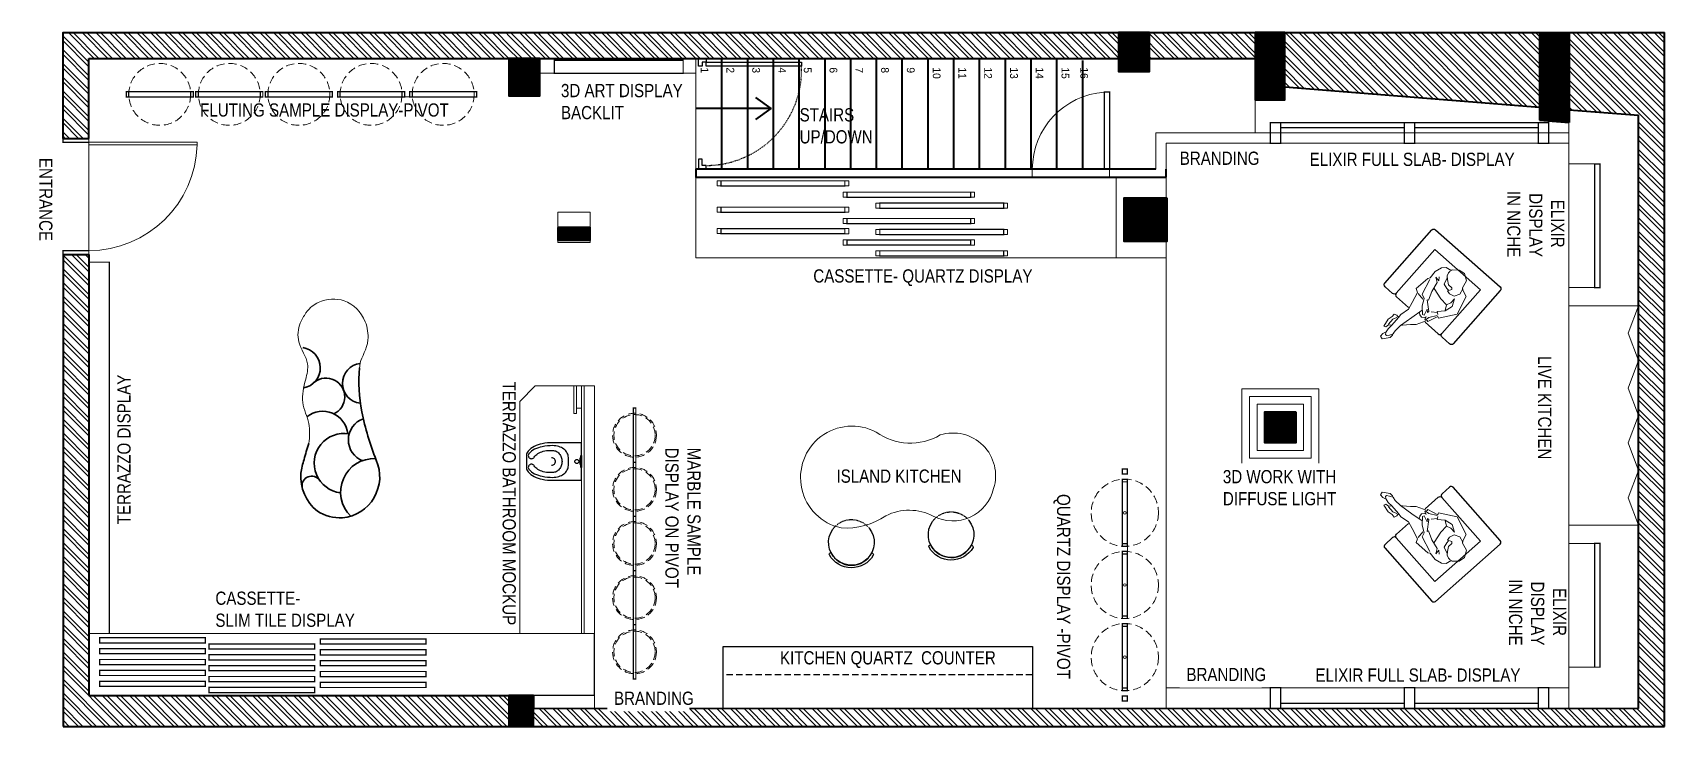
# Model space of a CAD drawing. Header units: inches. Extents: x -109431 to 29005, y -34715 to -1756.
# Drawn here: x -53868 to -53235, y -15799 to -15530 of the extents above; entities that cross this region are included whole.
import ezdxf
from ezdxf.lldxf.tags import DXFTag

# ---------------------------------------------------------------- set-up
doc = ezdxf.new("R2010")
doc.units = ezdxf.units.IN
doc.header["$LTSCALE"] = 0.05
doc.header["$MEASUREMENT"] = 0
doc.linetypes.add('A2-XREF-115_FURN$0$HIDDEN', pattern=[0.375, 0.25, -0.125])
doc.linetypes.add('ACAD_ISO03W100', pattern=[30, 12, -18])
for name, color, linetype, lineweight in [('A-PEOPLE', 12, 'Continuous', 20), ('FURNITURE', 1, 'Continuous', 18), ('hatch', 7, 'Continuous', 25), ('WALL', 7, 'Continuous', 35)]:
    doc.layers.add(name, color=color, linetype=linetype, lineweight=lineweight)
for name, color, linetype in [('Column', 6, 'Continuous'), ('Dim', 4, 'Continuous'), ('Door', 3, 'Continuous'), ('Furniture text & dimension', 7, 'Continuous'), ('T-furniture', 7, 'Continuous'), ('text', 4, 'Continuous')]:
    doc.layers.add(name, color=color, linetype=linetype)
doc.styles.add('4MMOF3-8', font='ARIALN.TTF', dxfattribs={"height": 5.12})
doc.styles.get("Standard").update_dxf_attribs({"font": 'stylu.ttf', "height": 6})
tags = doc.linetypes.add('A2-XREF-115_FURN$0$DASHED', pattern=[0.75, 0.5, -0.25]).pattern_tags.tags
tags[6:7] = [DXFTag(74, 4), DXFTag(75, 0), DXFTag(340, '0'), DXFTag(46, 1.0), DXFTag(50, 0.0), DXFTag(44, 0.0), DXFTag(45, 0.0)]
tags[4:5] = [DXFTag(74, 4), DXFTag(75, 0), DXFTag(340, '0'), DXFTag(46, 1.0), DXFTag(50, 0.0), DXFTag(44, 0.0), DXFTag(45, 0.0)]
doc.dimstyles.new('STANDARD$0', dxfattribs={"dimscale": 0, "dimtxt": 4, "dimasz": 0.5, "dimexe": 0, "dimexo": 0, "dimgap": 0, "dimtad": 0, "dimzin": 0, "dimdsep": 46, "dimlunit": 4, "dimtxsty": 'Standard', "dimblk": 'ARCHTICK', "dimcen": 0.09375, "dimclrd": 256, "dimclre": 8, "dimclrt": 7, "dimadec": 0, "dimazin": 0, "dimtfac": 1, "dimtofl": 0, "dimtmove": 1, "dimatfit": 3, "dimldrblk": 'OBLIQUE', "dimfxl": 0.1875, "dimtolj": 1, "dimtzin": 0, "dimlwd": -1, "dimlwe": -1, "dimarcsym": 0})
pattern_1 = [(315, (-49465.399, 68733.4203), (2.65165043, 2.65165043), []), (315, (-49465.399, 68731.6526), (2.65165043, 2.65165043), [])]
pattern_2 = [(315, (987.26333, -3570.99677), (0.08838834765, 0.08838834765), [])]
pattern_3 = [(315, (-49465.39911, 68733.42033), (0.08838834765, 0.08838834765), [])]

# ---------------------------------------------------------------- blocks, each defined once
blk = doc.blocks.new('_ArchTick')
at = {"color": 0, "const_width": 0.15}
blk.add_lwpolyline([(-0.5, -0.5), (0.5, 0.5)], dxfattribs=at)
blk = doc.blocks.new('A$C26633AF0')
at = {"layer": 'T-furniture', "color": 11}
blk.add_lwpolyline([(0, 10.5, 0.049648), (0.42, 6.25, 0.06346), (1.49, 3.08, 0.103485), (3.38, 0.63, 0.178458), (5.1, 0), (9.9, 0, 0.178458), (11.62, 0.63, 0.103485), (13.51, 3.08, 0.06346), (14.58, 6.25, 0.049648), (15, 10.5), (15, 22), (0, 22)], format="xyb", close=True, dxfattribs=at)
at = {"layer": 'T-furniture', "color": 1, "ltscale": 2}
for points in [[(5.08, 21.72), (5.08, 22), (9.92, 22), (9.92, 21.72)], [(6.09, 21.44), (6.09, 21.71), (8.68, 21.71), (8.68, 21.44)]]:
    blk.add_lwpolyline(points, close=True, dxfattribs=at)
at = {"layer": 'T-furniture', "color": 1}
blk.add_lwpolyline([(10.58, 0.94, 0.103485), (12.37, 3.25, 0.06346), (13.41, 6.33, 0.049648), (13.82, 10.5, 0.075858), (13.45, 12.95, 0.086069), (12.45, 14.9, 0.105985), (10.85, 16.27, 0.126201), (9.13, 16.72), (5.87, 16.72, 0.126201), (4.15, 16.27, 0.105985), (2.55, 14.9, 0.086069), (1.55, 12.95, 0.075858), (1.18, 10.5, 0.049648), (1.59, 6.33, 0.06346), (2.63, 3.25, 0.103485), (4.42, 0.94, 0.097511), (4.88, 0.75, 0.09808), (5.38, 0.75, 0.098895), (5.84, 0.93, 0.099479), (6.19, 1.28, 0.099479), (6.37, 1.73, 0.098895), (6.37, 2.23, 0.09808), (6.18, 2.69, 0.097511), (5.83, 3.04, -0.102445), (4.35, 4.55, -0.077884), (3.41, 6.69, -0.065096), (3.05, 9.46, -0.024284), (3.1, 10.5, -0.115331), (3.42, 11.88, -0.103946), (4.39, 13.11, -0.091071), (5.78, 13.9, -0.083675), (7.5, 14.19, -0.083675), (9.22, 13.9, -0.091071), (10.61, 13.11, -0.103946), (11.58, 11.88, -0.115331), (11.9, 10.5, -0.024284), (11.95, 9.46, -0.065096), (11.59, 6.69, -0.077884), (10.65, 4.55, -0.102445), (9.17, 3.04, 0.097511), (8.82, 2.69, 0.09808), (8.63, 2.23, 0.098895), (8.63, 1.73, 0.099479), (8.81, 1.28, 0.099479), (9.16, 0.93, 0.098895), (9.62, 0.75, 0.09808), (10.12, 0.75, 0.097511)], format="xyb", close=True, dxfattribs=at)
blk.add_lwpolyline([(5.87, 10.04, -0.111064), (5.99, 10.58, -0.102841), (6.35, 11.05, -0.093011), (6.87, 11.35, -0.087082), (7.5, 11.47, -0.087082), (8.13, 11.35, -0.093011), (8.65, 11.05, -0.102841), (9.01, 10.58, -0.111064), (9.13, 10.04, -0.111064)], format="xyb", dxfattribs=at)
blk.add_circle((7.5, 20.12), 0.816, dxfattribs=at)
at = {"layer": 'T-furniture', "color": 1, "ltscale": 2}
blk.add_arc((7.39, 24.57), 3.39, 247.52123, 292.47877, dxfattribs=at)
blk = doc.blocks.new('A$7E7C19E2B201E1')
at = {"color": 11}
blk.add_lwpolyline([(-219, -370, 0.428876), (-236, -397, 0.57735), (245, -381, 0.536088), (227, -355, -0.615882)], format="xyb", close=True, dxfattribs=at)
at = {"color": 6}
blk.add_arc((0, -250), 250, 142.6792, 37.3208, dxfattribs=at)
at = {"color": 1, "linetype": 'ACAD_ISO03W100', "ltscale": 3}
blk.add_arc((0, -250), 250, 37.3028, 142.6972, dxfattribs=at)
blk = doc.blocks.new('A$C9f012d1b')
at = {"layer": 'A-PEOPLE', "color": 1, "lineweight": 0}
blk.add_lwpolyline([(736, 178), (755, 204), (786, 212), (795, 233), (715, 244), (669, 233), (639, 235), (631, 208), (637, 180), (597, 183), (509, 162), (437, 176), (326, 204), (305, 239), (156, 220), (137, 204), (59, 210), (-10, 187), (-44, 153), (-53, 99), (-65, 96), (-111, 42), (-120, -21), (-78, -82), (0, -99), (15, -116), (40, -183), (227, -232), (378, -120), (370, -103), (473, -63), (471, -51), (572, 4), (610, 46), (667, 101), (683, 113), (755, 119), (784, 115), (805, 109), (837, 111), (900, 159), (892, 191), (858, 191), (822, 178), (786, 183)], close=True, dxfattribs=at)
for points in [[(69, 145), (101, 122), (95, 168), (126, 122), (225, 105), (313, 71), (318, 86), (395, -5), (408, -2), (387, 23), (452, 6), (458, 23), (395, 80), (326, 115), (309, 157), (151, 197)], [(330, 193), (343, 120)], [(637, 180), (736, 178)], [(646, 193), (686, 210), (749, 210)], [(829, 174), (847, 164), (847, 151), (824, 132), (784, 111)], [(4, -108), (65, -120), (116, -91), (128, -40), (118, -7), (80, -30), (67, -19), (67, 25), (36, 65), (11, 94), (-19, 103), (-44, 101)], [(25, 82), (90, 61), (105, 14), (107, -11)], [(189, 107), (221, -11), (229, -91), (185, -110), (132, -110), (204, -145), (282, -122), (339, -68), (355, -91)], [(465, 56), (477, 40), (484, 12), (467, -9), (450, -21), (477, -26), (482, -34), (437, -45), (368, -91)], [(427, 54), (547, 82), (683, 113)], [(229, -91), (280, -118)], [(345, -74), (381, -23)]]:
    blk.add_lwpolyline(points, dxfattribs=at)

msp = doc.modelspace()

# ---------------------------------------------------------------- hatches: boundary and pattern name
at = {"layer": 'Column', "ltscale": 0.25}
h = msp.add_hatch(dxfattribs=at)
h.set_pattern_fill('ANSI31', color=1, angle=270)
h.set_pattern_definition(pattern_3)
h.paths.add_polyline_path([(-53434.45158, -15544.87992), (-53434.45158, -15529.87992), (-53446.45158, -15529.87992), (-53446.45158, -15544.87992)])
h = msp.add_hatch(dxfattribs=at)
h.set_pattern_fill('ANSI31', color=1, angle=270)
h.set_pattern_definition(pattern_3)
h.paths.add_polyline_path([(-53381.95158, -15555.87992), (-53381.95158, -15529.87992), (-53393.45158, -15529.87992), (-53393.45158, -15555.87992)])
h = msp.add_hatch(dxfattribs=at)
h.set_pattern_fill('ANSI31', color=1, angle=270)
h.set_pattern_definition(pattern_3)
h.paths.add_polyline_path([(-53271.65529, -15564.76595), (-53271.65529, -15529.87992), (-53283.15529, -15529.87992), (-53283.15529, -15563.83945)])
h = msp.add_hatch(dxfattribs=at)
h.set_pattern_fill('ANSI31', color=1, angle=270)
h.set_pattern_definition(pattern_2)
h.paths.add_polyline_path([(-53670.95158, -15554.37992), (-53670.95158, -15539.87992), (-53682.95158, -15539.87992), (-53682.95158, -15554.37992)])
h = msp.add_hatch(dxfattribs=at)
h.set_pattern_fill('ANSI31', color=1, angle=270)
h.set_pattern_definition(pattern_2)
h.paths.add_polyline_path([(-53430.45161, -15610.87992), (-53430.45158, -15603.87992), (-53444.20158, -15603.87992), (-53444.20158, -15610.87992)])
h.paths.add_polyline_path([(-53427.70158, -15610.87992), (-53427.70158, -15603.87992), (-53430.45158, -15603.87992), (-53430.45161, -15610.87992)])
h.paths.add_polyline_path([(-53430.45158, -15603.87992), (-53427.70158, -15603.87992), (-53427.70158, -15593.87992), (-53444.20158, -15593.87992), (-53444.20158, -15603.87992)])
h = msp.add_hatch(dxfattribs=at)
h.set_pattern_fill('ANSI31', color=1, angle=270)
h.set_pattern_definition(pattern_2)
h.paths.add_polyline_path([(-53651.45158, -15610.37992), (-53651.45158, -15605.37992), (-53663.95158, -15605.37992), (-53663.95158, -15610.37992)])
h = msp.add_hatch(dxfattribs=at)
h.set_pattern_fill('ANSI31', color=1, angle=270)
h.set_pattern_definition(pattern_2)
h.paths.add_polyline_path([(-53381.95481, -15688.94121), (-53381.95481, -15676.94121), (-53389.65529, -15676.94121), (-53389.65529, -15688.94121)])
h.paths.add_polyline_path([(-53377.65529, -15688.94121), (-53377.65529, -15677.94121), (-53381.95481, -15677.94121), (-53381.95481, -15688.94121)])
h.paths.add_polyline_path([(-53377.65529, -15677.94121), (-53377.65529, -15676.94121), (-53381.95481, -15676.94121), (-53381.95481, -15677.94121)])
h = msp.add_hatch(dxfattribs=at)
h.set_pattern_fill('ANSI31', color=1, angle=270)
h.set_pattern_definition(pattern_2)
h.paths.add_polyline_path([(-53673.45201, -15798.87992), (-53673.45201, -15786.87992), (-53682.98553, -15786.87992), (-53682.98553, -15798.87992)])
at = {"layer": 'hatch', "ltscale": 0.25}
h = msp.add_hatch(dxfattribs=at)
h.set_pattern_fill('ANSI32', color=8, scale=10, angle=270)
h.set_pattern_definition(pattern_1)
h.paths.add_polyline_path([(-53682.95158, -15539.87992), (-53682.95158, -15529.87992), (-53855.95158, -15529.87992), (-53855.95158, -15570.87992), (-53845.95158, -15570.87992), (-53845.95158, -15539.87992)])
h = msp.add_hatch(dxfattribs=at)
h.set_pattern_fill('ANSI32', color=8, scale=10, angle=270)
h.set_pattern_definition(pattern_1)
h.paths.add_polyline_path([(-53670.95158, -15539.87992), (-53670.95158, -15529.87992), (-53682.95158, -15529.87992), (-53682.95158, -15539.87992)])
h = msp.add_hatch(dxfattribs=at)
h.set_pattern_fill('ANSI32', color=8, scale=10, angle=270)
h.set_pattern_definition(pattern_1)
h.paths.add_polyline_path([(-53244.65529, -15561.94121), (-53244.65529, -15791.94121), (-53673.45201, -15791.87992), (-53673.45201, -15798.87992), (-53234.65529, -15798.87992), (-53234.65529, -15529.87992), (-53417.43282, -15529.87992), (-53417.43282, -15539.87992), (-53393.45158, -15539.87992), (-53381.95158, -15539.87992), (-53381.95158, -15550.87992), (-53283.15529, -15558.83945), (-53271.65529, -15559.76595)])
h.paths.add_polyline_path([(-53272.06973, -15558.73526), (-53272.06973, -15565.82666), (-53263.82689, -15565.82666), (-53263.82689, -15558.73526)], flags=24)
h = msp.add_hatch(dxfattribs=at)
h.set_pattern_fill('ANSI32', color=8, scale=10, angle=270)
h.set_pattern_definition(pattern_1)
h.paths.add_polyline_path([(-53474.74152, -15539.87992), (-53474.74152, -15529.87992), (-53610.45158, -15529.87992), (-53651.95158, -15529.87992), (-53670.95158, -15529.87992), (-53670.95158, -15539.87992), (-53651.95158, -15539.87992), (-53610.45158, -15539.87992)])
h = msp.add_hatch(dxfattribs=at)
h.set_pattern_fill('ANSI32', color=8, scale=10, angle=270)
h.set_pattern_definition(pattern_1)
h.paths.add_polyline_path([(-53434.45158, -15544.87992), (-53434.45158, -15539.87992), (-53417.43282, -15539.87992), (-53417.43282, -15529.87992), (-53474.74152, -15529.87992), (-53474.74152, -15539.87992), (-53460.45158, -15539.87992), (-53446.45158, -15539.87992), (-53446.45158, -15544.87992)])
h = msp.add_hatch(dxfattribs=at)
h.set_pattern_fill('ANSI32', color=8, scale=10, angle=270)
h.set_pattern_definition(pattern_1)
h.paths.add_polyline_path([(-53682.98553, -15798.87992), (-53682.98553, -15786.87992), (-53845.95158, -15786.87992), (-53845.95158, -15615.87992), (-53855.95158, -15615.87992), (-53855.95158, -15798.87992)])

# ---------------------------------------------------------------- linework, layer by layer
at = {"color": 11}
for points in [[(-53298.30547, -15629.88273), (-53316.58078, -15650.51066, -0.414213562), (-53317.97018, -15650.59469), (-53320.91703, -15647.98393, -0.414213562), (-53321.00105, -15646.59453), (-53305.98919, -15629.65015), (-53323.68485, -15613.97269), (-53338.69671, -15630.91706, -0.414213562), (-53340.08611, -15631.00109), (-53343.03296, -15628.39033, -0.414213562), (-53343.11698, -15627.00093), (-53324.84167, -15606.37299, -0.414213562), (-53323.45227, -15606.28897), (-53298.38949, -15628.49333, -0.414213562)], [(-53298.30547, -15726.81789), (-53316.58078, -15706.18996, 0.414213562), (-53317.97018, -15706.10594), (-53320.91703, -15708.7167, 0.414213562), (-53321.00105, -15710.1061), (-53305.98919, -15727.05047), (-53323.68485, -15742.72793), (-53338.69671, -15725.78356, 0.414213562), (-53340.08611, -15725.69954), (-53343.03296, -15728.3103, 0.414213562), (-53343.11698, -15729.6997), (-53324.84167, -15750.32763, 0.414213562), (-53323.45227, -15750.41165), (-53298.38949, -15728.20729, 0.414213562)]]:
    msp.add_lwpolyline(points, format="xyb", close=True, dxfattribs=at)
at = {"color": 6}
for points in [[(-53327.4459, -15642.19968), (-53322.39045, -15646.67855, 0.414213562), (-53321.00105, -15646.59453), (-53305.98919, -15629.65015), (-53323.67027, -15613.9856), (-53338.68214, -15630.92997, 0.414213562), (-53338.59811, -15632.31938), (-53333.9205, -15636.46351)], [(-53327.4459, -15714.50094), (-53322.39045, -15710.02208, -0.414213562), (-53321.00105, -15710.1061), (-53305.98919, -15727.05047), (-53323.67027, -15742.71502), (-53338.68214, -15725.77065, -0.414213562), (-53338.59811, -15724.38125), (-53333.9205, -15720.23712)]]:
    msp.add_lwpolyline(points, format="xyb", dxfattribs=at)
at = {"color": 244, "lineweight": 30, "ltscale": 50, "true_color": 0x991b1e}
for centre, radius, start, end in [((-53764.09636, -15659.8711), 7.9465, 280.90039772, 81.90428503), ((-53739.83987, -15665.90262), 7.74125, 95.76788184, 264.32778076), ((-53682.8342, -15665.20769), 58.35224, 174.7125367, 191.52986751), ((-53753.91072, -15671.10564), 7.25568, 294.50387223, 127.97352409), ((-53755.24029, -15686.59937), 9.89371, 6.92579636, 128.02881407), ((-53736.56741, -15687.79947), 8.69852, 109.24907711, 249.62967375), ((-53636.88787, -15656.50371), 105.11319, 191.17263727, 201.85793881), ((-53746.97333, -15696.84104), 11.53989, 79.90649738, 263.5789485), ((-53692.02567, -15713.30523), 72.66532, 160.57748444, 165.74235117), ((-53746.87482, -15702.15454), 16.8509, 175.09195414, 231.91624339), ((-53734.31458, -15704.62488), 29.60893, 161.86525537, 172.40765028), ((-53735.24133, -15708.05048), 13.02511, 87.54446928, 225.66581787), ((-53749.06636, -15702.09603), 15.98454, 275.45789924, 23.82938787), ((-53759.49112, -15705.59097), 3.73294, 35.29785122, 188.70555626), ((-53748.41324, -15701.71982), 16.31136, 237.11874732, 273.04774605)]:
    msp.add_arc(centre, radius, start, end, dxfattribs=at)
at = {"layer": 'Door', "ltscale": 0.25}
for points in [[(-53609.44309, -15542.87992), (-53609.44309, -15539.87992), (-53606.44309, -15539.87992), (-53606.44309, -15541.37992), (-53607.94309, -15541.37992), (-53607.94309, -15542.87992)], [(-53569.44309, -15541.37992), (-53569.44309, -15542.87992), (-53606.44309, -15542.87992), (-53606.44309, -15541.37992)], [(-53609.44309, -15578.87992), (-53609.44309, -15582.87992), (-53606.44309, -15582.87992), (-53606.44309, -15581.37992), (-53607.94309, -15581.37992), (-53607.94309, -15578.87992)]]:
    msp.add_lwpolyline(points, close=True, dxfattribs=at)
at = {"layer": 'Door', "linetype": 'ACAD_ISO03W100', "ltscale": 0.25}
msp.add_arc((-53606.50231, -15544.27246), 37.10751, 270.09143649, 2.92343502, dxfattribs=at)
at = {"layer": 'FURNITURE', "ltscale": 50}
for p, q in [((-53845.95158, -15539.87992), (-53682.95158, -15539.87992)), ((-53610.39513, -15617.21219), (-53610.45158, -15539.87992)), ((-53721.45158, -15554.80977), (-53723.45158, -15554.80977)), ((-53393.45158, -15555.87992), (-53393.45158, -15568.76589)), ((-53271.68847, -15791.93734), (-53271.68847, -15564.76328)), ((-53845.95158, -15572.37992), (-53803.95158, -15572.37992)), ((-53845.95158, -15572.37992), (-53845.95158, -15614.37992)), ((-53803.95158, -15573.37992), (-53845.95158, -15573.37992)), ((-53803.95158, -15572.37992), (-53803.95158, -15573.37992)), ((-53395.37309, -15568.76589), (-53432.01633, -15568.76589)), ((-53432.01633, -15568.76589), (-53432.01633, -15582.87992)), ((-53395.37309, -15572.76589), (-53428.01633, -15572.76589)), ((-53428.01633, -15572.76589), (-53428.01633, -15586.21219)), ((-53271.68847, -15568.76589), (-53395.37309, -15568.76589)), ((-53271.68847, -15572.76589), (-53395.37309, -15572.76589)), ((-53279.51455, -15572.76589), (-53271.68847, -15572.76589)), ((-53479.88868, -15582.87992), (-53479.88868, -15585.87992)), ((-53449.88868, -15582.87992), (-53449.88868, -15585.87992)), ((-53447.39513, -15586.21219), (-53428.01633, -15586.21219)), ((-53259.67288, -15580.76418), (-53271.68847, -15580.76589)), ((-53259.67288, -15628.76418), (-53259.67288, -15580.76418)), ((-53447.39513, -15617.21219), (-53428.01633, -15617.21219)), ((-53259.67288, -15628.76418), (-53271.68161, -15628.76589)), ((-53271.67288, -15635.80896), (-53244.65629, -15635.80896)), ((-53244.65629, -15635.80896), (-53248.65617, -15646.4426)), ((-53244.65629, -15635.80896), (-53244.65529, -15720.87773)), ((-53244.65629, -15657.07624), (-53248.65617, -15646.4426)), ((-53244.65629, -15657.07624), (-53248.65617, -15667.70989)), ((-53678.77391, -15672.87992), (-53672.77391, -15666.87992)), ((-53653.77391, -15666.87992), (-53672.77391, -15666.87992)), ((-53657.77391, -15677.53992), (-53657.77391, -15666.87992)), ((-53656.77391, -15666.87992), (-53656.77391, -15677.53992)), ((-53654.77391, -15666.87992), (-53654.77391, -15762.87992)), ((-53649.77391, -15666.87992), (-53653.77391, -15666.87992)), ((-53653.77391, -15666.87992), (-53653.77391, -15678.51755)), ((-53649.77391, -15762.87992), (-53649.77391, -15666.87992)), ((-53244.65629, -15678.34353), (-53248.65617, -15667.70989)), ((-53678.77391, -15672.87992), (-53678.77391, -15751.2423)), ((-53678.77391, -15672.87992), (-53678.77391, -15762.87992)), ((-53656.77391, -15675.53992), (-53654.77391, -15675.53992)), ((-53657.77391, -15677.53992), (-53656.77391, -15677.53992)), ((-53654.77391, -15676.17615), (-53654.77391, -15716.17615)), ((-53244.65579, -15678.34334), (-53248.65566, -15688.97699)), ((-53244.65579, -15699.61063), (-53248.65566, -15688.97699)), ((-53244.65579, -15699.61063), (-53248.65566, -15710.24427)), ((-53244.65579, -15720.87792), (-53248.65566, -15710.24427)), ((-53271.67188, -15720.87773), (-53244.65529, -15720.87773)), ((-53271.67188, -15720.87773), (-53259.67188, -15720.87773)), ((-53442.99066, -15729.05869), (-53442.99066, -15731.05869)), ((-53259.67188, -15727.92251), (-53271.6806, -15727.92079)), ((-53259.67188, -15727.92251), (-53259.67188, -15775.92251)), ((-53684.39099, -15762.87992), (-53649.77391, -15762.87992)), ((-53259.67188, -15775.92251), (-53271.68746, -15775.92079)), ((-53649.77391, -15779.15377), (-53649.77573, -15791.88331)), ((-53271.68847, -15783.92079), (-53428.01633, -15783.92079)), ((-53279.51526, -15783.92079), (-53271.68847, -15783.92079)), ((-53259.67188, -15791.93906), (-53259.67188, -15791.94121))]:
    msp.add_line(p, q, dxfattribs=at)
at = {"layer": 'FURNITURE', "linetype": 'A2-XREF-115_FURN$0$DASHED', "ltscale": 250}
msp.add_line((-53428.01633, -15586.21219), (-53428.01633, -15791.915), dxfattribs=at)
at = {"layer": 'FURNITURE', "ltscale": 50}
for points in [[(-53610.45158, -15539.87992), (-53670.95158, -15539.87992), (-53670.95158, -15545.52898), (-53610.45158, -15545.52898)], [(-53610.39513, -15586.21219), (-53447.39513, -15586.21219), (-53447.39513, -15617.21219), (-53610.39513, -15617.21219)], [(-53600.62845, -15589.33558), (-53602.12845, -15589.33558), (-53602.12845, -15587.33558), (-53600.62845, -15587.33558)], [(-53551.83401, -15593.72775), (-53553.33401, -15593.72775), (-53553.33401, -15591.72775), (-53551.83401, -15591.72775)], [(-53552.62845, -15589.33558), (-53551.12845, -15589.33558), (-53551.12845, -15587.33558), (-53552.62845, -15587.33558)], [(-53503.83401, -15593.72775), (-53502.33401, -15593.72775), (-53502.33401, -15591.72775), (-53503.83401, -15591.72775)], [(-53663.95158, -15599.46379), (-53651.45158, -15599.46379), (-53651.45158, -15611.29606), (-53663.95158, -15611.29606)], [(-53600.62845, -15599.54815), (-53602.12845, -15599.54815), (-53602.12845, -15597.54815), (-53600.62845, -15597.54815)], [(-53552.62845, -15599.54815), (-53551.12845, -15599.54815), (-53551.12845, -15597.54815), (-53552.62845, -15597.54815)], [(-53539.04233, -15597.96841), (-53540.54233, -15597.96841), (-53540.54233, -15595.96841), (-53539.04233, -15595.96841)], [(-53491.04233, -15597.96841), (-53489.54233, -15597.96841), (-53489.54233, -15595.96841), (-53491.04233, -15595.96841)], [(-53600.62845, -15607.76073), (-53602.12845, -15607.76073), (-53602.12845, -15605.76073), (-53600.62845, -15605.76073)], [(-53551.83401, -15603.94032), (-53553.33401, -15603.94032), (-53553.33401, -15601.94032), (-53551.83401, -15601.94032)], [(-53552.62845, -15607.85372), (-53551.12845, -15607.85372), (-53551.12845, -15605.85372), (-53552.62845, -15605.85372)], [(-53503.83401, -15603.94032), (-53502.33401, -15603.94032), (-53502.33401, -15601.94032), (-53503.83401, -15601.94032)], [(-53551.83401, -15612.24589), (-53553.33401, -15612.24589), (-53553.33401, -15610.24589), (-53551.83401, -15610.24589)], [(-53539.04233, -15608.18099), (-53540.54233, -15608.18099), (-53540.54233, -15606.18099), (-53539.04233, -15606.18099)], [(-53503.83401, -15612.24589), (-53502.33401, -15612.24589), (-53502.33401, -15610.24589), (-53503.83401, -15610.24589)], [(-53491.04233, -15608.18099), (-53489.54233, -15608.18099), (-53489.54233, -15606.18099), (-53491.04233, -15606.18099)], [(-53539.04233, -15616.48655), (-53540.54233, -15616.48655), (-53540.54233, -15614.48655), (-53539.04233, -15614.48655)], [(-53491.04233, -15616.48655), (-53489.54233, -15616.48655), (-53489.54233, -15614.48655), (-53491.04233, -15614.48655)], [(-53398.65529, -15667.94121), (-53368.65529, -15667.94121), (-53368.65529, -15697.94121), (-53398.65529, -15697.94121)], [(-53395.65529, -15670.94121), (-53371.65529, -15670.94121), (-53371.65529, -15694.94121), (-53395.65529, -15694.94121)], [(-53392.65529, -15673.94121), (-53374.65529, -15673.94121), (-53374.65529, -15691.94121), (-53392.65529, -15691.94121)], [(-53389.65529, -15676.94121), (-53377.65529, -15676.94121), (-53377.65529, -15688.94121), (-53389.65529, -15688.94121)]]:
    msp.add_lwpolyline(points, close=True, dxfattribs=at)
at = {"layer": 'FURNITURE', "ltscale": 50, "const_width": 0.5}
for points in [[(-53615.35039, -15545.62181), (-53615.35039, -15540.62181), (-53665.35039, -15540.62181), (-53665.35039, -15545.62181), (-53615.35039, -15545.62181)], [(-53830.44127, -15554.80977), (-53831.44127, -15554.80977), (-53831.44127, -15552.80977), (-53830.44127, -15552.80977), (-53830.44127, -15554.80977)], [(-53806.44127, -15554.80977), (-53805.44127, -15554.80977), (-53805.44127, -15552.80977), (-53806.44127, -15552.80977), (-53806.44127, -15554.80977)], [(-53803.44643, -15554.80977), (-53804.44643, -15554.80977), (-53804.44643, -15552.80977), (-53803.44643, -15552.80977), (-53803.44643, -15554.80977)], [(-53779.44643, -15554.80977), (-53778.44643, -15554.80977), (-53778.44643, -15552.80977), (-53779.44643, -15552.80977), (-53779.44643, -15554.80977)], [(-53776.45158, -15554.80977), (-53777.45158, -15554.80977), (-53777.45158, -15552.80977), (-53776.45158, -15552.80977), (-53776.45158, -15554.80977)], [(-53752.45158, -15554.80977), (-53751.45158, -15554.80977), (-53751.45158, -15552.80977), (-53752.45158, -15552.80977), (-53752.45158, -15554.80977)], [(-53748.45158, -15554.80977), (-53749.45158, -15554.80977), (-53749.45158, -15552.80977), (-53748.45158, -15552.80977), (-53748.45158, -15554.80977)], [(-53724.45158, -15554.80977), (-53723.45158, -15554.80977), (-53723.45158, -15552.80977), (-53724.45158, -15552.80977), (-53724.45158, -15554.80977)], [(-53720.45158, -15554.80977), (-53721.45158, -15554.80977), (-53721.45158, -15552.80977), (-53720.45158, -15552.80977), (-53720.45158, -15554.80977)], [(-53696.45158, -15554.80977), (-53695.45158, -15554.80977), (-53695.45158, -15552.80977), (-53696.45158, -15552.80977), (-53696.45158, -15554.80977)], [(-53449.88868, -15582.87992), (-53449.88868, -15552.87992), (-53451.88868, -15552.87992), (-53451.88868, -15582.87992)], [(-53383.51455, -15564.76589), (-53387.51455, -15564.76589), (-53387.51455, -15572.76589), (-53383.51455, -15572.76589), (-53383.51455, -15564.76589)], [(-53335.51455, -15564.76589), (-53383.51455, -15564.76589), (-53383.51455, -15566.76589), (-53335.51455, -15566.76589), (-53335.51455, -15564.76589)], [(-53331.51455, -15564.76589), (-53335.51455, -15564.76589), (-53335.51455, -15572.76589), (-53331.51455, -15572.76589), (-53331.51455, -15564.76589)], [(-53335.51455, -15564.76589), (-53331.51455, -15564.76589), (-53331.51455, -15572.76589), (-53335.51455, -15572.76589), (-53335.51455, -15564.76589)], [(-53283.51455, -15564.76589), (-53331.51455, -15564.76589), (-53331.51455, -15566.76589), (-53283.51455, -15566.76589), (-53283.51455, -15564.76589)], [(-53283.51455, -15564.76589), (-53279.51455, -15564.76589), (-53279.51455, -15572.76589), (-53283.51455, -15572.76589), (-53283.51455, -15564.76589)], [(-53845.95158, -15572.37992), (-53855.95158, -15572.37992), (-53855.95158, -15570.87992), (-53845.95158, -15570.87992), (-53845.95158, -15572.37992)], [(-53259.67288, -15580.76418), (-53259.67288, -15628.76418), (-53261.67288, -15628.76418), (-53261.67288, -15580.76418), (-53259.67288, -15580.76418)], [(-53552.62845, -15589.33558), (-53552.62845, -15587.33558), (-53600.62845, -15587.33558), (-53600.62845, -15589.33558), (-53552.62845, -15589.33558)], [(-53503.83401, -15593.72775), (-53503.83401, -15591.72775), (-53551.83401, -15591.72775), (-53551.83401, -15593.72775), (-53503.83401, -15593.72775)], [(-53552.62845, -15599.54815), (-53552.62845, -15597.54815), (-53600.62845, -15597.54815), (-53600.62845, -15599.54815), (-53552.62845, -15599.54815)], [(-53491.04233, -15597.96841), (-53491.04233, -15595.96841), (-53539.04233, -15595.96841), (-53539.04233, -15597.96841), (-53491.04233, -15597.96841)], [(-53552.62845, -15607.85372), (-53552.62845, -15605.85372), (-53600.62845, -15605.85372), (-53600.62845, -15607.85372), (-53552.62845, -15607.85372)], [(-53503.83401, -15603.94032), (-53503.83401, -15601.94032), (-53551.83401, -15601.94032), (-53551.83401, -15603.94032), (-53503.83401, -15603.94032)], [(-53491.04233, -15608.18099), (-53491.04233, -15606.18099), (-53539.04233, -15606.18099), (-53539.04233, -15608.18099), (-53491.04233, -15608.18099)], [(-53503.83401, -15612.24589), (-53503.83401, -15610.24589), (-53551.83401, -15610.24589), (-53551.83401, -15612.24589), (-53503.83401, -15612.24589)], [(-53845.95158, -15615.87992), (-53855.95158, -15615.87992), (-53855.95158, -15614.37992), (-53845.95158, -15614.37992), (-53845.95158, -15615.87992)], [(-53491.04233, -15616.48655), (-53491.04233, -15614.48655), (-53539.04233, -15614.48655), (-53539.04233, -15616.48655), (-53491.04233, -15616.48655)], [(-53837.95158, -15762.87992), (-53845.95158, -15762.87992), (-53845.95158, -15618.87992), (-53837.95158, -15618.87992), (-53837.95158, -15762.87992)], [(-53442.99066, -15699.05869), (-53442.99066, -15701.05869), (-53444.99066, -15701.05869), (-53444.99066, -15699.05869), (-53442.99066, -15699.05869)], [(-53442.99066, -15704.05869), (-53442.99066, -15703.05869), (-53444.99066, -15703.05869), (-53444.99066, -15704.05869), (-53442.99066, -15704.05869)], [(-53442.99066, -15728.05869), (-53442.99066, -15729.05869), (-53444.99066, -15729.05869), (-53444.99066, -15728.05869), (-53442.99066, -15728.05869)], [(-53442.99066, -15732.05869), (-53442.99066, -15731.05869), (-53444.99066, -15731.05869), (-53444.99066, -15732.05869), (-53442.99066, -15732.05869)], [(-53259.67188, -15775.92251), (-53259.67188, -15727.92251), (-53261.67188, -15727.92251), (-53261.67188, -15775.92251), (-53259.67188, -15775.92251)], [(-53442.99066, -15756.05869), (-53442.99066, -15757.05869), (-53444.99066, -15757.05869), (-53444.99066, -15756.05869), (-53442.99066, -15756.05869)], [(-53442.99066, -15760.05869), (-53442.99066, -15759.05869), (-53444.99066, -15759.05869), (-53444.99066, -15760.05869), (-53442.99066, -15760.05869)], [(-53841.73064, -15764.52433), (-53841.73064, -15766.52433), (-53800.73064, -15766.52433), (-53800.73064, -15764.52433), (-53841.73064, -15764.52433)], [(-53841.73064, -15768.73772), (-53841.73064, -15770.73772), (-53800.73064, -15770.73772), (-53800.73064, -15768.73772), (-53841.73064, -15768.73772)], [(-53799.36298, -15766.91477), (-53799.36298, -15768.91477), (-53758.36298, -15768.91477), (-53758.36298, -15766.91477), (-53799.36298, -15766.91477)], [(-53756.17132, -15764.9692), (-53756.17132, -15766.9692), (-53715.17132, -15766.9692), (-53715.17132, -15764.9692), (-53756.17132, -15764.9692)], [(-53756.17132, -15769.1826), (-53756.17132, -15771.1826), (-53715.17132, -15771.1826), (-53715.17132, -15769.1826), (-53756.17132, -15769.1826)], [(-53841.73064, -15772.95112), (-53841.73064, -15774.95112), (-53800.73064, -15774.95112), (-53800.73064, -15772.95112), (-53841.73064, -15772.95112)], [(-53799.36298, -15771.12817), (-53799.36298, -15773.12817), (-53758.36298, -15773.12817), (-53758.36298, -15771.12817), (-53799.36298, -15771.12817)], [(-53799.36298, -15775.34156), (-53799.36298, -15777.34156), (-53758.36298, -15777.34156), (-53758.36298, -15775.34156), (-53799.36298, -15775.34156)], [(-53756.17132, -15773.39599), (-53756.17132, -15775.39599), (-53715.17132, -15775.39599), (-53715.17132, -15773.39599), (-53756.17132, -15773.39599)], [(-53841.73064, -15777.16451), (-53841.73064, -15779.16451), (-53800.73064, -15779.16451), (-53800.73064, -15777.16451), (-53841.73064, -15777.16451)], [(-53841.73064, -15781.37791), (-53841.73064, -15783.37791), (-53800.73064, -15783.37791), (-53800.73064, -15781.37791), (-53841.73064, -15781.37791)], [(-53799.36298, -15779.55496), (-53799.36298, -15781.55496), (-53758.36298, -15781.55496), (-53758.36298, -15779.55496), (-53799.36298, -15779.55496)], [(-53756.17132, -15777.60939), (-53756.17132, -15779.60939), (-53715.17132, -15779.60939), (-53715.17132, -15777.60939), (-53756.17132, -15777.60939)], [(-53756.17132, -15781.82278), (-53756.17132, -15783.82278), (-53715.17132, -15783.82278), (-53715.17132, -15781.82278), (-53756.17132, -15781.82278)], [(-53799.36298, -15783.76835), (-53799.36298, -15785.76835), (-53758.36298, -15785.76835), (-53758.36298, -15783.76835), (-53799.36298, -15783.76835)], [(-53442.99066, -15784.05869), (-53442.99066, -15785.05869), (-53444.99066, -15785.05869), (-53444.99066, -15784.05869), (-53442.99066, -15784.05869)], [(-53442.99066, -15789.05869), (-53442.99066, -15787.05869), (-53444.99066, -15787.05869), (-53444.99066, -15789.05869), (-53442.99066, -15789.05869)], [(-53383.51526, -15791.92079), (-53387.51526, -15791.92079), (-53387.51526, -15783.92079), (-53383.51526, -15783.92079), (-53383.51526, -15791.92079)], [(-53331.51526, -15791.92079), (-53335.51526, -15791.92079), (-53335.51526, -15783.92079), (-53331.51526, -15783.92079), (-53331.51526, -15791.92079)], [(-53335.51526, -15791.92079), (-53331.51526, -15791.92079), (-53331.51526, -15783.92079), (-53335.51526, -15783.92079), (-53335.51526, -15791.92079)], [(-53283.51526, -15791.92079), (-53279.51526, -15791.92079), (-53279.51526, -15783.92079), (-53283.51526, -15783.92079), (-53283.51526, -15791.92079)], [(-53335.51526, -15791.92079), (-53383.51526, -15791.92079), (-53383.51526, -15789.92079), (-53335.51526, -15789.92079), (-53335.51526, -15791.92079)], [(-53283.51526, -15791.92079), (-53331.51526, -15791.92079), (-53331.51526, -15789.92079), (-53283.51526, -15789.92079), (-53283.51526, -15791.92079)]]:
    msp.add_lwpolyline(points, dxfattribs=at)
for points in [[(-53830.44127, -15554.80977), (-53806.44127, -15554.80977), (-53806.44127, -15552.80977), (-53830.44127, -15552.80977)], [(-53803.44643, -15554.80977), (-53779.44643, -15554.80977), (-53779.44643, -15552.80977), (-53803.44643, -15552.80977)], [(-53776.45158, -15554.80977), (-53752.45158, -15554.80977), (-53752.45158, -15552.80977), (-53776.45158, -15552.80977)], [(-53724.45158, -15554.80977), (-53748.45158, -15554.80977), (-53748.45158, -15552.80977), (-53724.45158, -15552.80977)], [(-53696.45158, -15554.80977), (-53720.45158, -15554.80977), (-53720.45158, -15552.80977), (-53696.45158, -15552.80977)], [(-53634.72779, -15675.47902), (-53634.72779, -15696.47902), (-53633.72779, -15696.47902), (-53633.72779, -15675.47902)], [(-53634.72779, -15717.47902), (-53634.72779, -15696.47902), (-53633.72779, -15696.47902), (-53633.72779, -15717.47902)], [(-53442.99066, -15704.05869), (-53442.99066, -15728.05869), (-53444.99066, -15728.05869), (-53444.99066, -15704.05869)], [(-53634.72779, -15738.47902), (-53634.72779, -15717.47902), (-53633.72779, -15717.47902), (-53633.72779, -15738.47902)], [(-53442.99066, -15732.05869), (-53442.99066, -15756.05869), (-53444.99066, -15756.05869), (-53444.99066, -15732.05869)], [(-53634.72779, -15759.47902), (-53634.72779, -15738.47902), (-53633.72779, -15738.47902), (-53633.72779, -15759.47902)], [(-53649.77391, -15762.87992), (-53845.95158, -15762.87992), (-53845.95158, -15786.87992), (-53649.77391, -15786.87992)], [(-53442.99066, -15784.05869), (-53442.99066, -15760.05869), (-53444.99066, -15760.05869), (-53444.99066, -15784.05869)]]:
    msp.add_lwpolyline(points, close=True, dxfattribs=at)
at = {"layer": 'FURNITURE', "ltscale": 50}
for points in [[(-53653.77391, -15666.87992), (-53653.77391, -15762.87992)], [(-53649.77391, -15683.15377), (-53649.77391, -15779.15377)]]:
    msp.add_lwpolyline(points, dxfattribs=at)
at = {"layer": 'FURNITURE', "color": 252, "linetype": 'A2-XREF-115_FURN$0$HIDDEN', "ltscale": 250, "true_color": 0x939598}
for centre, radius in [((-53818.44127, -15553.80977), 12), ((-53791.44643, -15553.80977), 12), ((-53764.45158, -15553.80977), 12), ((-53736.45158, -15553.80977), 12), ((-53708.45158, -15553.80977), 12), ((-53634.22779, -15685.97902), 8.5), ((-53634.22779, -15685.97902), 8), ((-53634.22779, -15706.97902), 8.5), ((-53634.22779, -15706.97902), 8), ((-53443.99066, -15716.05869), 13.0384), ((-53634.22779, -15727.97902), 8.5), ((-53634.22779, -15727.97902), 8), ((-53443.99066, -15744.05869), 13.0384), ((-53634.22779, -15748.97902), 8.5), ((-53634.22779, -15748.97902), 8), ((-53634.22779, -15769.97902), 8.5), ((-53634.22779, -15769.97902), 8), ((-53443.99066, -15772.05869), 13.0384)]:
    msp.add_circle(centre, radius, dxfattribs=at)
at = {"layer": 'FURNITURE', "ltscale": 50}
for centre in [(-53443.99066, -15716.05869), (-53443.99066, -15744.05869), (-53443.99066, -15772.05869)]:
    msp.add_circle(centre, 0.5, dxfattribs=at)
for centre, radius, start, end in [((-53449.88868, -15582.87992), 30, 93.82255373, 180), ((-53845.9601, -15572.359), 42.02093, 270.0116194, 358.60782621), ((-53549.85427, -15702.40917), 19.96251, 62.0016632, 257.7526118), ((-53527.21374, -15666.38291), 22.68561, 234.20284468, 300.65451919), ((-53510.65844, -15701.66246), 16.53465, 342.5386809, 107.56085066), ((-53510.79483, -15702.88553), 16.34244, 242.68511671, 346.77644014), ((-53552.21246, -15694.23874), 27.74214, 266.12147089, 303.99861234), ((-53527.6576, -15734.99214), 19.92378, 61.96774634, 116.99031906)]:
    msp.add_arc(centre, radius, start, end, dxfattribs=at)
msp.add_open_spline([(-53761.73083, -15638.58492), (-53760.04345, -15636.27648), (-53755.29899, -15633.0805), (-53745.81966, -15632.61045), (-53738.55481, -15639.77103), (-53736.77939, -15650.85833), (-53740.45606, -15656.12436), (-53740.77974, -15658.8484), (-53740.93815, -15659.83037)], degree=3, knots=[0, 0, 0, 0, 4.727627445, 14.588807337, 26.149199983, 32.71573748, 43.306286294, 45.304901276, 45.304901276, 45.304901276, 45.304901276], dxfattribs=at)
for points in [[(-53761.79358, -15664.30433), (-53761.08825, -15658.33292), (-53764.45234, -15649.81014), (-53763.90978, -15642.48164), (-53761.73083, -15638.58492)], [(-53760.55576, -15689.1417), (-53760.59995, -15681.4586), (-53762.93317, -15673.31554), (-53761.79358, -15664.30433)]]:
    msp.add_spline(points, degree=3, dxfattribs=at)
at = {"layer": 'Furniture text & dimension', "linetype": 'A2-XREF-115_FURN$0$HIDDEN', "ltscale": 200}
msp.add_line((-53479.84538, -15778.90754), (-53599.84538, -15778.90754), dxfattribs=at)
at = {"layer": 'Furniture text & dimension', "ltscale": 50}
msp.add_lwpolyline([(-53599.84538, -15767.90754), (-53479.84538, -15767.90754), (-53479.84538, -15791.90754), (-53599.84538, -15791.90754)], close=True, dxfattribs=at)
at = {"layer": 'WALL', "ltscale": 0.25}
for p, q in [((-53845.95158, -15615.87992), (-53845.95158, -15786.87992)), ((-53845.95158, -15786.87992), (-53679.95158, -15786.87992)), ((-53679.95158, -15786.87992), (-53673.45158, -15786.87992)), ((-53673.45158, -15786.87992), (-53673.45158, -15791.87992)), ((-53673.45158, -15791.87992), (-53244.65529, -15791.94121)), ((-53855.95158, -15798.87992), (-53234.65529, -15798.87992))]:
    msp.add_line(p, q, dxfattribs=at)
for points in [[(-53855.95158, -15570.87992), (-53855.95158, -15529.87992), (-53670.95158, -15529.87992)], [(-53670.95158, -15529.87992), (-53651.95158, -15529.87992), (-53610.45158, -15529.87992), (-53234.65529, -15529.87992)], [(-53283.15529, -15529.87992), (-53283.15529, -15563.83945)], [(-53271.65529, -15529.87992), (-53271.65529, -15564.76595)], [(-53234.65529, -15798.87992), (-53234.65529, -15529.87992)], [(-53845.95158, -15570.87992), (-53845.95158, -15539.87992)], [(-53845.95158, -15539.87992), (-53670.95158, -15539.87992)], [(-53670.95158, -15539.87992), (-53651.95158, -15539.87992), (-53610.45158, -15539.87992), (-53460.45158, -15539.87992)], [(-53460.45158, -15539.87992), (-53446.45158, -15539.87992), (-53446.45158, -15544.87992), (-53434.45158, -15544.87992), (-53434.45158, -15539.87992), (-53393.45158, -15539.87992), (-53393.45158, -15555.87992), (-53381.95158, -15555.87992), (-53381.95158, -15550.87992), (-53381.95158, -15550.87992)], [(-53381.95158, -15550.87992), (-53283.15529, -15558.83945)], [(-53271.65529, -15559.76595), (-53244.65529, -15561.94121)], [(-53283.15529, -15563.83945), (-53271.65529, -15564.76595)], [(-53244.65529, -15791.94121), (-53244.65529, -15561.94121)], [(-53855.95158, -15570.87992), (-53845.95158, -15570.87992)], [(-53432.01633, -15582.87992), (-53610.45158, -15582.87992), (-53610.45158, -15585.87992), (-53428.01633, -15585.87992)], [(-53428.01633, -15585.87992), (-53428.01633, -15582.87992)], [(-53427.70158, -15593.87992), (-53427.70158, -15610.87992), (-53444.20158, -15610.87992), (-53444.20158, -15593.87992), (-53427.70158, -15593.87992)], [(-53855.95158, -15615.87992), (-53845.95158, -15615.87992)], [(-53855.95158, -15615.87992), (-53855.95158, -15798.87992)]]:
    msp.add_lwpolyline(points, dxfattribs=at)
for points in [[(-53434.45158, -15544.87992), (-53434.45158, -15529.87992), (-53446.45158, -15529.87992), (-53446.45158, -15544.87992)], [(-53381.95158, -15555.87992), (-53381.95158, -15529.87992), (-53393.45158, -15529.87992), (-53393.45158, -15555.87992)], [(-53682.95158, -15539.87992), (-53682.95158, -15554.37992), (-53670.95158, -15554.37992), (-53670.95158, -15539.87992)], [(-53663.95158, -15605.37992), (-53663.95158, -15610.37992), (-53651.45158, -15610.37992), (-53651.45158, -15605.37992)], [(-53377.65529, -15676.94121), (-53377.65529, -15688.94121), (-53389.65529, -15688.94121), (-53389.65529, -15676.94121)], [(-53682.98553, -15786.87992), (-53682.98553, -15798.87992), (-53673.45201, -15798.87992), (-53673.45201, -15786.87992)]]:
    msp.add_lwpolyline(points, close=True, dxfattribs=at)
at = {"layer": 'WALL', "color": 8, "ltscale": 0.25}
for points in [[(-53600.45158, -15539.87992), (-53600.45158, -15582.87992)], [(-53590.45158, -15539.87992), (-53590.45158, -15582.87992)], [(-53580.45158, -15539.87992), (-53580.45158, -15582.87992)], [(-53570.45158, -15539.87992), (-53570.45158, -15582.87992)], [(-53560.45158, -15539.87992), (-53560.45158, -15582.87992)], [(-53550.45158, -15539.87992), (-53550.45158, -15582.87992)], [(-53540.45158, -15539.87992), (-53540.45158, -15582.87992)], [(-53530.45158, -15539.87992), (-53530.45158, -15582.87992)], [(-53520.45158, -15539.87992), (-53520.45158, -15582.87992)], [(-53510.45158, -15539.87992), (-53510.45158, -15582.87992)], [(-53500.45158, -15539.87992), (-53500.45158, -15582.87992)], [(-53490.45158, -15539.87992), (-53490.45158, -15582.87992)], [(-53480.45158, -15539.87992), (-53480.45158, -15582.87992)], [(-53470.45158, -15539.87992), (-53470.45158, -15582.87992)], [(-53460.45158, -15540.67634), (-53460.45158, -15582.87992)]]:
    msp.add_lwpolyline(points, dxfattribs=at)

# ---------------------------------------------------------------- block references
at = {"color": 161, "lineweight": -3, "yscale": 0.03937, "zscale": 0.03937}
for p, xscale, rotation in [((-53315.90364, -15626.30173), -0.03937, 48.46067043561108), ((-53315.90364, -15730.39889), 0.03937, 131.5393295643889)]:
    msp.add_blockref('A$C9f012d1b', p, dxfattribs=dict(at, xscale=xscale, rotation=rotation))
at = {"color": 6, "xscale": -0.03543299999999996, "yscale": 0.03543300000000003, "zscale": 0.03543300000000003, "rotation": 1.509373076335878}
for p in [(-53550.30602, -15718.701), (-53511.61911, -15715.713)]:
    msp.add_blockref('A$7E7C19E2B201E1', p, dxfattribs=at)
at = {"layer": 'FURNITURE', "ltscale": 50, "xscale": 0.9718137791682759, "yscale": 0.9718137791682759, "zscale": 0.9718137791682759, "rotation": 270}
msp.add_blockref('A$C26633AF0', (-53676.15387, -15688.88757), dxfattribs=at)

# ---------------------------------------------------------------- texts
at = {"layer": 'Dim', "ltscale": 0.25, "char_height": 3, "attachment_point": 1, "rotation": 270}
for s, insert in [('1 ', (-53605.54968, -15543.32502)), ('2 ', (-53595.54968, -15543.32502)), ('3 ', (-53585.54968, -15543.32502)), ('4 ', (-53575.49365, -15543.32502)), ('5 ', (-53565.54968, -15543.32502)), ('6 ', (-53555.54968, -15543.32502)), ('7 ', (-53545.54968, -15543.32502)), ('8 ', (-53535.54968, -15543.32502)), ('9 ', (-53525.54968, -15543.32502)), ('10 ', (-53515.49365, -15543.32502)), ('11 ', (-53505.54968, -15543.32502)), ('12 ', (-53495.54968, -15543.32502)), ('13 ', (-53485.49365, -15543.32502)), ('14 ', (-53475.54968, -15543.32502)), ('15', (-53465.54968, -15543.32502)), ('16', (-53458.26099, -15543.32502))]:
    msp.add_mtext_dynamic_manual_height_columns(s, width=44, gutter_width=1, heights=[0], dxfattribs=dict(at, insert=insert))
at = {"layer": 'text', "ltscale": 50, "char_height": 5.12, "attachment_point": 4, "style": '4MMOF3-8'}
for s, insert, width in [('3D ART DISPLAY BACKLIT', (-53662.76572, -15556.64472), 66.2810962), ('STAIRS\\PUP/DOWN', (-53570.16826, -15566.04286), 66.2810962), ('KITCHEN QUARTZ  COUNTER ', (-53577.77955, -15772.99989), 96.6573193)]:
    msp.add_mtext(s, dxfattribs=dict(at, insert=insert, width=width))
for s, insert in [('FLUTING SAMPLE DISPLAY-PIVOT', (-53802.75986, -15559.90052)), ('ELIXIR FULL SLAB- DISPLAY', (-53372.26819, -15579.04061)), ('CASSETTE- QUARTZ DISPLAY', (-53564.86652, -15624.92045)), ('CASSETTE- \\PSLIM TILE DISPLAY', (-53796.84411, -15753.49662)), ('ELIXIR FULL SLAB- DISPLAY', (-53370.02287, -15779.01694))]:
    msp.add_mtext_dynamic_manual_height_columns(s, width=127.679357, gutter_width=15.396, heights=[0], dxfattribs=dict(at, insert=insert))
for s, insert, width, rotation in [('\\pi43.54286;ELIXIR\\P\\pi39.38155; DISPLAY \\P\\pi40.12894;IN NICHE', (-53284.58743, -15551.12467), 105.1209635, 270), ('LIVE KITCHEN', (-53281.11524, -15655.28148), 105.1209635, 270), ('TERRAZZO DISPLAY', (-53832.28533, -15720.51276), 66.2810962, 90), ('TERRAZZO BATHROOM MOCKUP', (-53682.88592, -15665.18818), 103.7020243, 270), ('MARBLE SAMPLE\\PDISPLAY ON PIVOT', (-53615.47936, -15690.79764), 105.1209635, 270), ('\\pi43.54286;ELIXIR\\P\\pi39.38155; DISPLAY \\P\\pi40.12894;IN NICHE', (-53283.87443, -15701.71354), 105.1209635, 270)]:
    msp.add_mtext(s, dxfattribs=dict(at, insert=insert, width=width, rotation=rotation))
at = {"layer": 'text', "ltscale": 50, "insert": (-53468.4413, -15707.15047), "char_height": 5.12, "attachment_point": 4, "rotation": 270, "style": '4MMOF3-8'}
msp.add_mtext_dynamic_manual_height_columns(' QUARTZ DISPLAY -PIVOT', width=127.679357, gutter_width=15.396, heights=[0], dxfattribs=at)

# ---------------------------------------------------------------- leaders
at = {"layer": 'WALL', "ltscale": 0.25}
msp.add_leader([(-53581.32786, -15559.25695), (-53610.36181, -15559.25695)], dimstyle='STANDARD$0', override={"dimscale": 1, "dimasz": 6, "dimldrblk": 'Open90', "dimfxlon": 1}, dxfattribs=at)

# ---------------------------------------------------------------- next in the draw order: texts
at = {"layer": 'text', "ltscale": 50, "char_height": 5.12, "attachment_point": 4, "style": '4MMOF3-8', "bg_fill": 2}
for s, width, insert in [('BRANDING', 26.6168326, (-53422.68458, -15578.61544)), ('3D WORK WITH DIFFUSE LIGHT', 44.5239057, (-53405.94966, -15706.35969)), ('BRANDING', 26.6168326, (-53420.0978, -15778.8111)), ('BRANDING', 26.6168326, (-53642.18847, -15788.0224))]:
    msp.add_mtext_dynamic_manual_height_columns(s, width=width, gutter_width=15.396, heights=[26.39219], dxfattribs=dict(at, insert=insert))
at = {"layer": 'text', "ltscale": 50, "insert": (-53862.67317, -15578.44966), "char_height": 5.12, "attachment_point": 4, "rotation": 270, "style": '4MMOF3-8', "bg_fill": 2}
msp.add_mtext_dynamic_manual_height_columns('ENTRANCE', width=56.1013147, gutter_width=15.396, heights=[26.39219], dxfattribs=at)
at = {"layer": 'text', "ltscale": 50, "insert": (-53507.33484, -15701.87887), "char_height": 5.12, "attachment_point": 6, "style": '4MMOF3-8', "bg_fill": 3, "box_fill_scale": 1.25, "bg_fill_color": 256, "bg_fill_true_color": 13158600, "bg_fill_transparency": 0}
msp.add_mtext_dynamic_manual_height_columns('ISLAND KITCHEN ', width=51.4526443, gutter_width=15.396, heights=[0], dxfattribs=at)

# ---------------------------------------------------------------- next in the draw order: linework, layer by layer
at = {"layer": 'FURNITURE', "ltscale": 50, "const_width": 0.5}
msp.add_lwpolyline([(-53634.72779, -15780.47902), (-53634.72779, -15759.47902), (-53633.72779, -15759.47902), (-53633.72779, -15780.47902)], close=True, dxfattribs=at)

doc.saveas('drawing.dxf')
